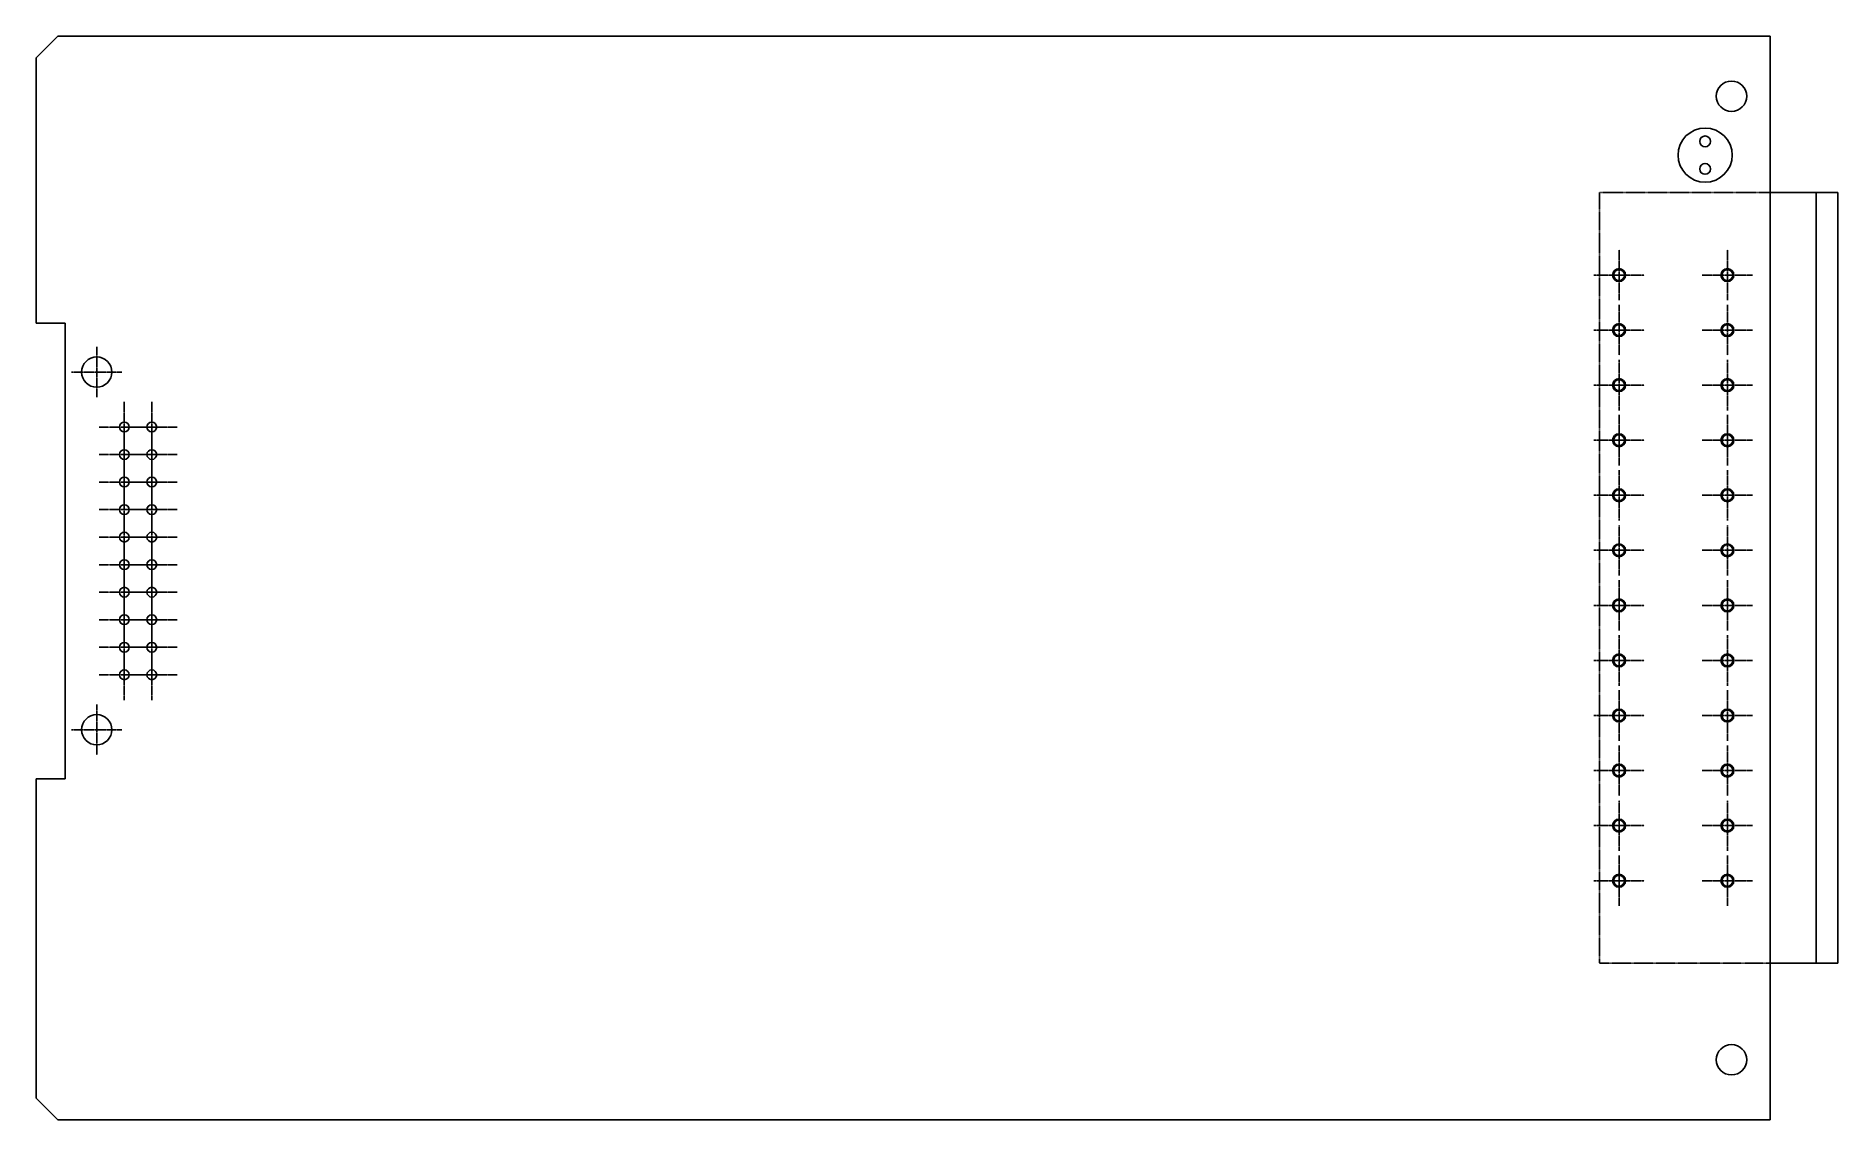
# Model space of a CAD drawing. Header units: millimetres. Extents: x -2095 to 4451, y -1710 to 2227.
import ezdxf

# ---------------------------------------------------------------- set-up
doc = ezdxf.new("R2010")
doc.units = ezdxf.units.MM
doc.header["$LTSCALE"] = 30.734
doc.linetypes.add('CENTER', pattern=[0.6, 0.375, -0.075, 0.075, -0.075])
doc.layers.get('0').update_dxf_attribs({"linetype": 'CONTINUOUS'})

msp = doc.modelspace()

# ---------------------------------------------------------------- linework, layer by layer
at = {"color": 7, "linetype": 'Continuous'}
for p, q in [((-2015.8, 2226.6), (-2094.6, 2147.9)), ((4204.6, 2226.6), (-2015.8, 2226.6)), ((4204.6, -1710.4), (4204.6, 2226.6)), ((-2094.6, 2147.9), (-2094.6, 1184.1)), ((4372.1, -1141.4), (4372.1, 1658.6)), ((4450.8, -1141.4), (4450.8, 1658.6)), ((-1988.3, 1184.1), (-2094.6, 1184.1)), ((-1988.3, 1184.1), (-1988.3, -471)), ((-2094.6, -471), (-2094.6, -1631.7)), ((-1988.3, -471), (-2094.6, -471)), ((-2015.8, -1710.4), (-2094.6, -1631.7)), ((-2015.8, -1710.4), (4204.6, -1710.4))]:
    msp.add_line(p, q, dxfattribs=at)
at = {"color": 6, "linetype": 'CENTER', "ltscale": 0.2}
for p, q in [((4204.6, 1658.6), (3584.7, 1658.6)), ((3584.7, 1658.6), (3584.7, -1141.4)), ((3584.7, -1141.4), (4204.6, -1141.4))]:
    msp.add_line(p, q, dxfattribs=at)
for p, q in [((4450.8, 1658.6), (4204.6, 1658.6)), ((4450.8, -1141.4), (4204.6, -1141.4))]:
    msp.add_line(p, q)
at = {"color": 1, "linetype": 'CENTER', "ltscale": 0.1}
for p, q in [((3655.5, 1266.9), (3655.5, 1450.3)), ((4049.2, 1266.9), (4049.2, 1450.3)), ((3563.9, 1358.6), (3747.2, 1358.6)), ((3957.6, 1358.6), (4140.9, 1358.6)), ((3655.5, 1066.9), (3655.5, 1250.3)), ((4049.2, 1066.9), (4049.2, 1250.3)), ((3563.9, 1158.6), (3747.2, 1158.6)), ((3957.6, 1158.6), (4140.9, 1158.6)), ((-1874.1, 914.5), (-1874.1, 1097.8)), ((3655.5, 866.9), (3655.5, 1050.3)), ((4049.2, 866.9), (4049.2, 1050.3)), ((-1965.8, 1006.1), (-1782.4, 1006.1)), ((3563.9, 958.6), (3747.2, 958.6)), ((3957.6, 958.6), (4140.9, 958.6)), ((-1774.1, 714.8), (-1774.1, 898.2)), ((-1674.1, 714.8), (-1674.1, 898.2)), ((-1865.8, 806.5), (-1682.4, 806.5)), ((-1774.1, 614.8), (-1774.1, 798.2)), ((-1765.8, 806.5), (-1582.4, 806.5)), ((-1674.1, 614.8), (-1674.1, 798.2)), ((3655.5, 666.9), (3655.5, 850.3)), ((4049.2, 666.9), (4049.2, 850.3)), ((3563.9, 758.6), (3747.2, 758.6)), ((3957.6, 758.6), (4140.9, 758.6)), ((-1865.8, 706.5), (-1682.4, 706.5)), ((-1774.1, 514.8), (-1774.1, 698.2)), ((-1765.8, 706.5), (-1582.4, 706.5)), ((-1674.1, 514.8), (-1674.1, 698.2)), ((-1865.8, 606.5), (-1682.4, 606.5)), ((-1774.1, 414.8), (-1774.1, 598.2)), ((-1765.8, 606.5), (-1582.4, 606.5)), ((-1674.1, 414.8), (-1674.1, 598.2)), ((3655.5, 466.9), (3655.5, 650.3)), ((4049.2, 466.9), (4049.2, 650.3)), ((3563.9, 558.6), (3747.2, 558.6)), ((3957.6, 558.6), (4140.9, 558.6)), ((-1865.8, 506.5), (-1682.4, 506.5)), ((-1774.1, 314.8), (-1774.1, 498.2)), ((-1765.8, 506.5), (-1582.4, 506.5)), ((-1674.1, 314.8), (-1674.1, 498.2)), ((-1865.8, 406.5), (-1682.4, 406.5)), ((-1774.1, 214.8), (-1774.1, 398.2)), ((-1765.8, 406.5), (-1582.4, 406.5)), ((-1674.1, 214.8), (-1674.1, 398.2)), ((3655.5, 266.9), (3655.5, 450.3)), ((4049.2, 266.9), (4049.2, 450.3)), ((3563.9, 358.6), (3747.2, 358.6)), ((3957.6, 358.6), (4140.9, 358.6)), ((-1865.8, 306.5), (-1682.4, 306.5)), ((-1774.1, 114.8), (-1774.1, 298.2)), ((-1765.8, 306.5), (-1582.4, 306.5)), ((-1674.1, 114.8), (-1674.1, 298.2)), ((-1865.8, 206.5), (-1682.4, 206.5)), ((-1774.1, 14.8), (-1774.1, 198.2)), ((-1765.8, 206.5), (-1582.4, 206.5)), ((-1674.1, 14.8), (-1674.1, 198.2)), ((3655.5, 66.9), (3655.5, 250.3)), ((4049.2, 66.9), (4049.2, 250.3)), ((3563.9, 158.6), (3747.2, 158.6)), ((3957.6, 158.6), (4140.9, 158.6)), ((-1865.8, 106.5), (-1682.4, 106.5)), ((-1774.1, -85.2), (-1774.1, 98.2)), ((-1765.8, 106.5), (-1582.4, 106.5)), ((-1674.1, -85.2), (-1674.1, 98.2)), ((-1865.8, 6.5), (-1682.4, 6.5)), ((-1765.8, 6.5), (-1582.4, 6.5)), ((3655.5, -133.1), (3655.5, 50.3)), ((4049.2, -133.1), (4049.2, 50.3)), ((-1774.1, -185.2), (-1774.1, -1.8)), ((-1674.1, -185.2), (-1674.1, -1.8)), ((3563.9, -41.4), (3747.2, -41.4)), ((3957.6, -41.4), (4140.9, -41.4)), ((-1865.8, -93.5), (-1682.4, -93.5)), ((-1765.8, -93.5), (-1582.4, -93.5)), ((3655.5, -333.1), (3655.5, -149.7)), ((4049.2, -333.1), (4049.2, -149.7)), ((-1874.1, -384.8), (-1874.1, -201.4)), ((3563.9, -241.4), (3747.2, -241.4)), ((3957.6, -241.4), (4140.9, -241.4)), ((-1965.8, -293.1), (-1782.4, -293.1)), ((3655.5, -533.1), (3655.5, -349.7)), ((4049.2, -533.1), (4049.2, -349.7)), ((3563.9, -441.4), (3747.2, -441.4)), ((3957.6, -441.4), (4140.9, -441.4)), ((3655.5, -733.1), (3655.5, -549.7)), ((4049.2, -733.1), (4049.2, -549.7)), ((3563.9, -641.4), (3747.2, -641.4)), ((3957.6, -641.4), (4140.9, -641.4)), ((3655.5, -933.1), (3655.5, -749.7)), ((4049.2, -933.1), (4049.2, -749.7)), ((3563.9, -841.4), (3747.2, -841.4)), ((3957.6, -841.4), (4140.9, -841.4))]:
    msp.add_line(p, q, dxfattribs=at)
at = {"color": 7, "linetype": 'Continuous'}
for centre, radius in [((4064.1, 2008.1), 55.1), ((3655.5, 1358.6), 23.6), ((3655.5, 1358.6), 19.7), ((4049.2, 1358.6), 23.6), ((4049.2, 1358.6), 19.7), ((3655.5, 1158.6), 23.6), ((3655.5, 1158.6), 19.7), ((4049.2, 1158.6), 23.6), ((4049.2, 1158.6), 19.7), ((-1874.1, 1006.1), 55.1), ((3655.5, 958.6), 23.6), ((4049.2, 958.6), 23.6), ((3655.5, 958.6), 19.7), ((4049.2, 958.6), 19.7), ((-1774.1, 806.5), 17.7), ((-1674.1, 806.5), 17.7), ((-1774.1, 706.5), 17.7), ((-1674.1, 706.5), 17.7), ((3655.5, 758.6), 23.6), ((3655.5, 758.6), 19.7), ((4049.2, 758.6), 23.6), ((4049.2, 758.6), 19.7), ((-1774.1, 606.5), 17.7), ((-1674.1, 606.5), 17.7), ((-1774.1, 506.5), 17.7), ((-1674.1, 506.5), 17.7), ((3655.5, 558.6), 23.6), ((3655.5, 558.6), 19.7), ((4049.2, 558.6), 23.6), ((4049.2, 558.6), 19.7), ((-1774.1, 406.5), 17.7), ((-1674.1, 406.5), 17.7), ((3655.5, 358.6), 23.6), ((3655.5, 358.6), 19.7), ((4049.2, 358.6), 23.6), ((4049.2, 358.6), 19.7), ((-1774.1, 306.5), 17.7), ((-1674.1, 306.5), 17.7), ((-1774.1, 206.5), 17.7), ((-1674.1, 206.5), 17.7), ((3655.5, 158.6), 23.6), ((3655.5, 158.6), 19.7), ((4049.2, 158.6), 23.6), ((4049.2, 158.6), 19.7), ((-1774.1, 106.5), 17.7), ((-1674.1, 106.5), 17.7), ((-1774.1, 6.5), 17.7), ((-1674.1, 6.5), 17.7), ((3655.5, -41.4), 23.6), ((3655.5, -41.4), 19.7), ((4049.2, -41.4), 23.6), ((4049.2, -41.4), 19.7), ((-1774.1, -93.5), 17.7), ((-1674.1, -93.5), 17.7), ((-1874.1, -293.1), 55.1), ((3655.5, -241.4), 23.6), ((3655.5, -241.4), 19.7), ((4049.2, -241.4), 23.6), ((4049.2, -241.4), 19.7), ((3655.5, -441.4), 23.6), ((3655.5, -441.4), 19.7), ((4049.2, -441.4), 23.6), ((4049.2, -441.4), 19.7), ((3655.5, -641.4), 23.6), ((3655.5, -641.4), 19.7), ((4049.2, -641.4), 23.6), ((4049.2, -641.4), 19.7), ((3655.5, -841.4), 23.6), ((3655.5, -841.4), 19.7), ((4049.2, -841.4), 23.6), ((4049.2, -841.4), 19.7), ((4064.1, -1491.9), 55.1)]:
    msp.add_circle(centre, radius, dxfattribs=at)
for centre, radius in [((3968.4, 1794), 98.4), ((3968.4, 1844), 19.7), ((3968.4, 1744), 19.7)]:
    msp.add_circle(centre, radius)

doc.saveas('drawing.dxf')
